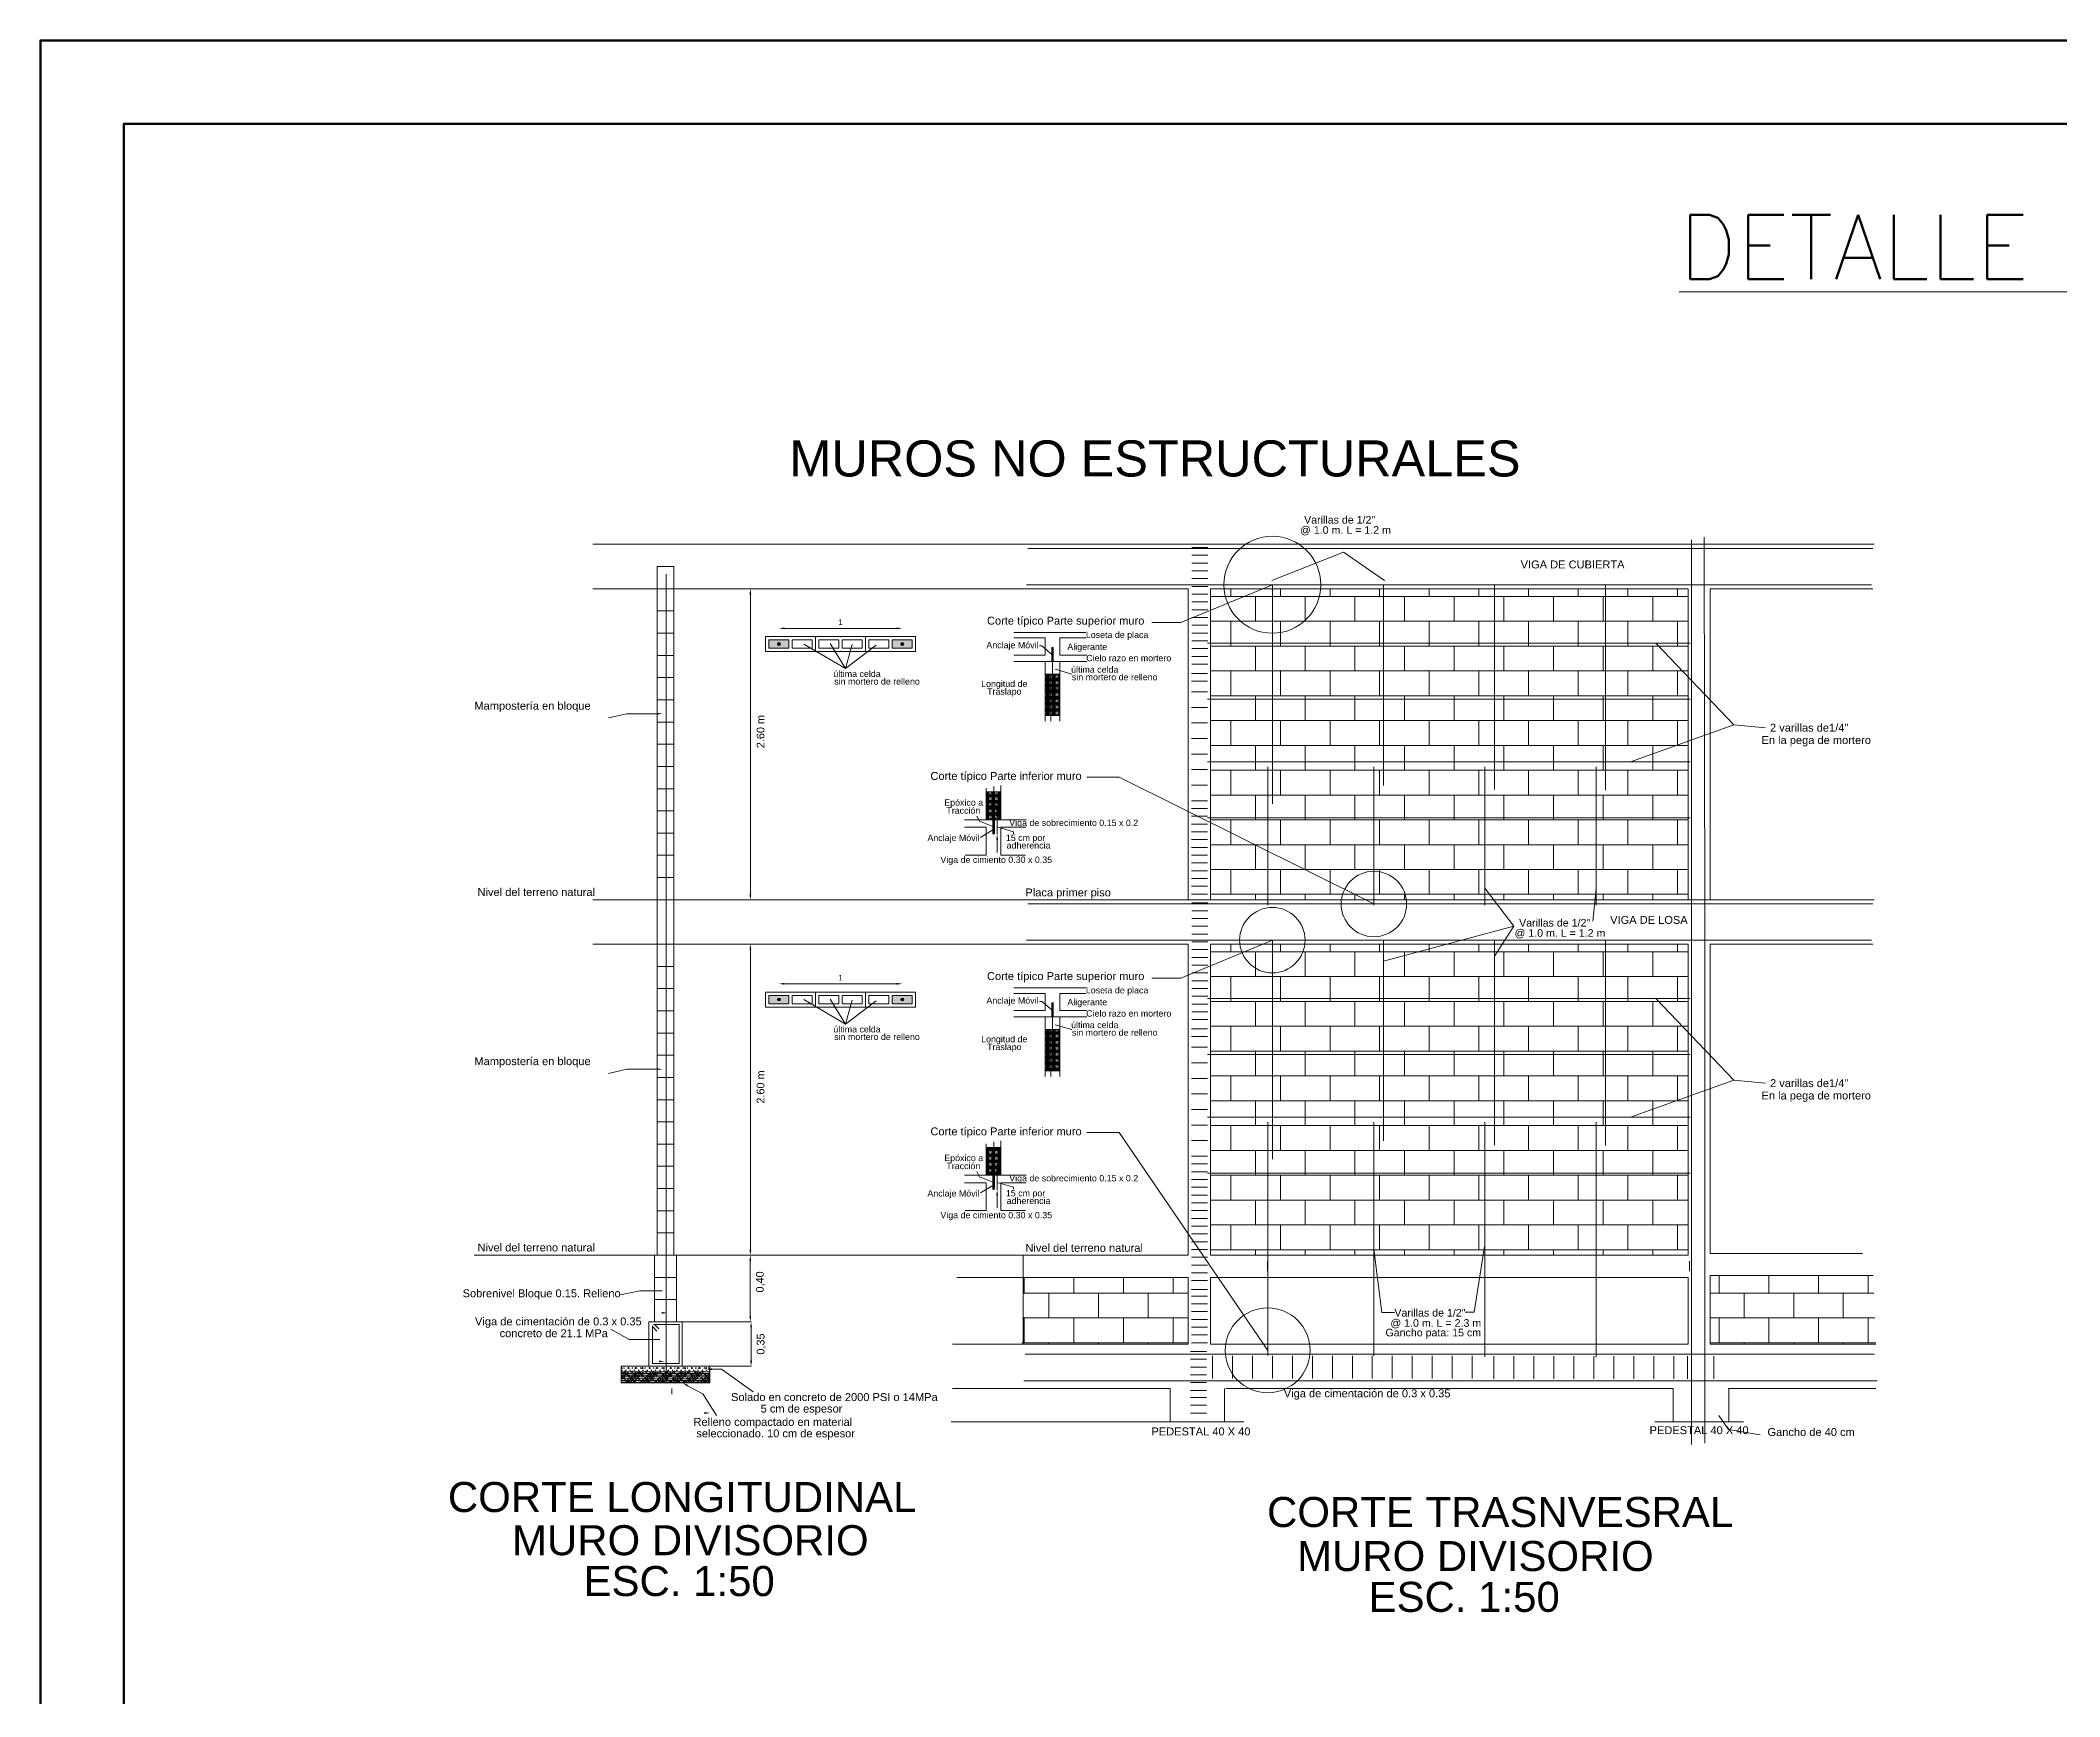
# Model space of a CAD drawing. Header units: metres. Extents: x -3 to 176, y -9 to 24.
# Drawn here: x 131.64 to 148.4, y 7.76 to 21.51 of the extents above; entities that cross this region are included whole.
import ezdxf
from ezdxf.enums import TextEntityAlignment as Align

# ---------------------------------------------------------------- set-up
doc = ezdxf.new("R2010")
doc.units = ezdxf.units.M
doc.layers.add('MARQ.CUADROS', color=7, linetype='Continuous', lineweight=80)
doc.layers.add('PLACA_DIBUJOS', color=7, linetype='Continuous', lineweight=5)
doc.styles.add('DINGRAFO', font='romans.shx')
doc.styles.add('style1', font='')
doc.styles.add('TEXTOS', font='arial.ttf', dxfattribs={"height": 0.15})
doc.styles.get('style1').set_extended_font_data('@Arial Unicode MS')
pattern_1 = [(0, (-26.669, -345.32773), (0, 0.20603391), []), (90, (-26.669, -345.32773), (-0.20603391, 0.20603391), [0.2060339, -0.2060339])]
pattern_2 = [(0, (64.082112, -386.269089), (0.002926617987, 0.002926617987), [0.001463308994, -0.00438992698]), (90, (64.0828438, -386.2698206), (-0.002926617987, 0.002926617987), [0.001463308994, -0.00438992698])]
pattern_3 = [(0, (64.726089, -386.064485), (0.002926617987, 0.002926617987), [0.001463308994, -0.00438992698]), (90, (64.7268207, -386.0652168), (-0.002926617987, 0.002926617987), [0.001463308994, -0.00438992698])]
pattern_4 = [(0, (64.082112, -383.3194268), (0.002926617987, 0.002926617987), [0.001463308994, -0.00438992698]), (90, (64.0828438, -383.3201584), (-0.002926617987, 0.002926617987), [0.001463308994, -0.00438992698])]
pattern_5 = [(0, (64.726089, -383.114823), (0.002926617987, 0.002926617987), [0.001463308994, -0.00438992698]), (90, (64.7268207, -383.1155546), (-0.002926617987, 0.002926617987), [0.001463308994, -0.00438992698])]

msp = doc.modelspace()

# ---------------------------------------------------------------- hatches: boundary and pattern name
at = {"layer": 'PLACA_DIBUJOS'}
h = msp.add_hatch(dxfattribs=at)
h.set_pattern_fill('AR-B816', color=256, scale=0.001014, style=0)
h.set_pattern_definition([(0, (-188.13294, -694.3364), (0, 0.206033906), []), (90, (-188.13294, -694.3364), (-0.206033906, 0.206033906), [0.20603391, -0.20603391])])
h.paths.add_polyline_path([(141.35366, 16.95631), (141.35366, 14.37535), (145.31727, 14.37535), (145.31727, 16.95631)])
h = msp.add_hatch(dxfattribs=at)
h.set_pattern_fill('CROSS', color=256, scale=0.000460885, style=0)
h.set_pattern_definition([(0, (116.368211, -365.783691), (0.002926617987, 0.002926617987), [0.001463308994, -0.00438992698]), (90, (116.3689428, -365.7844225), (-0.002926617987, 0.002926617987), [0.001463308994, -0.00438992698])])
h.paths.add_polyline_path([(137.68907, 16.53176), (137.68907, 16.46263), (137.85499, 16.46263), (137.85499, 16.53176)])
h.paths.add_polyline_path([(138.87815, 16.46263), (138.87815, 16.53176), (138.71223, 16.53176), (138.71223, 16.46263)])
for points in [[(137.78435, 16.4972, 1), (137.7597, 16.4972, 1)], [(138.80752, 16.4972, 1), (138.78287, 16.4972, 1)], [(137.78435, 13.54753, 1), (137.7597, 13.54753, 1)], [(138.80752, 13.54753, 1), (138.78287, 13.54753, 1)]]:
    msp.add_hatch(color=256, dxfattribs=at).paths.add_polyline_path(points)
h = msp.add_hatch(dxfattribs=at)
h.set_pattern_fill('CROSS', color=256, scale=0.000460885, style=0)
h.set_pattern_definition(pattern_5)
h.paths.add_polyline_path([(139.98186, 16.12305), (140.04281, 16.12305), (140.04255, 16.24827), (139.98186, 16.24827)])
h = msp.add_hatch(dxfattribs=at)
h.set_pattern_fill('CROSS', color=256, scale=0.000460885, style=0)
h.set_pattern_definition(pattern_5)
h.paths.add_polyline_path([(139.98186, 16.0118), (140.02759, 16.0118), (140.02759, 16.12305), (139.98186, 16.12305)])
h = msp.add_hatch(dxfattribs=at)
h.set_pattern_fill('CROSS', color=256, scale=0.000460885, style=0)
h.set_pattern_definition(pattern_5)
h.paths.add_polyline_path([(140.02759, 16.0118), (140.04304, 16.0118), (140.04281, 16.12305), (140.02759, 16.12305)])
h = msp.add_hatch(dxfattribs=at)
h.set_pattern_fill('CROSS', color=256, scale=0.000460885, style=0)
h.set_pattern_definition(pattern_5)
h.paths.add_polyline_path([(140.04281, 16.12305), (140.10379, 16.12305), (140.10379, 16.24827), (140.04255, 16.24827)])
h = msp.add_hatch(dxfattribs=at)
h.set_pattern_fill('CROSS', color=256, scale=0.000460885, style=0)
h.set_pattern_definition(pattern_5)
h.paths.add_polyline_path([(140.10379, 16.12305), (140.04281, 16.12305), (140.04304, 16.0118), (140.10379, 16.0118)])
h = msp.add_hatch(dxfattribs=at)
h.set_pattern_fill('CROSS', color=256, scale=0.000460885, style=0)
h.set_pattern_definition(pattern_5)
h.paths.add_polyline_path([(139.98186, 15.90455), (140.02759, 15.90455), (140.02759, 16.0118), (139.98186, 16.0118)])
h = msp.add_hatch(dxfattribs=at)
h.set_pattern_fill('CROSS', color=256, scale=0.000460885, style=0)
h.set_pattern_definition(pattern_5)
h.paths.add_polyline_path([(140.02759, 15.90455), (140.10379, 15.90455), (140.10379, 16.0118), (140.02759, 16.0118)])
h = msp.add_hatch(dxfattribs=at)
h.set_pattern_fill('CROSS', color=256, scale=0.000460885, style=0)
h.set_pattern_definition(pattern_4)
h.paths.add_polyline_path([(139.49239, 15.15471), (139.55541, 15.15471), (139.55541, 15.27026), (139.49239, 15.27026)])
h = msp.add_hatch(dxfattribs=at)
h.set_pattern_fill('CROSS', color=256, scale=0.000460885, style=0)
h.set_pattern_definition(pattern_4)
h.paths.add_polyline_path([(139.55541, 15.27026), (139.55541, 15.15471), (139.61433, 15.15471), (139.61433, 15.27026)])
h = msp.add_hatch(dxfattribs=at)
h.set_pattern_fill('CROSS', color=256, scale=0.000460885, style=0)
h.set_pattern_definition(pattern_4)
h.paths.add_polyline_path([(139.55541, 15.15471), (139.49239, 15.15471), (139.49239, 15.03915), (139.55541, 15.03915)])
h = msp.add_hatch(dxfattribs=at)
h.set_pattern_fill('CROSS', color=256, scale=0.000460885, style=0)
h.set_pattern_definition(pattern_4)
h.paths.add_polyline_path([(139.55541, 15.15471), (139.55541, 15.03915), (139.61433, 15.03915), (139.61433, 15.15471)])
h = msp.add_hatch(dxfattribs=at)
h.set_pattern_fill('CROSS', color=256, scale=0.000460885, style=0)
h.set_pattern_definition([(0, (64.1868632, -383.3194268), (0.002926617987, 0.002926617987), [0.001463308994, -0.00438992698]), (90, (64.1875949, -383.3201584), (-0.002926617987, 0.002926617987), [0.001463308994, -0.00438992698])])
h.paths.add_polyline_path([(139.54703, 15.03915), (139.54703, 14.92577), (139.55528, 14.91903), (139.56165, 14.92764), (139.56165, 15.03915)])
h = msp.add_hatch(dxfattribs=at)
h.set_pattern_fill('AR-B816', color=256, scale=0.001014, style=0)
h.set_pattern_definition([(0, (-188.13294, -697.28606), (0, 0.206033906), []), (90, (-188.13294, -697.28606), (-0.206033906, 0.206033906), [0.20603391, -0.20603391])])
h.paths.add_polyline_path([(141.35366, 14.00665), (141.35366, 11.42569), (145.31727, 11.42569), (145.31727, 14.00665)])
h = msp.add_hatch(dxfattribs=at)
h.set_pattern_fill('CROSS', color=256, scale=0.000460885, style=0)
h.set_pattern_definition([(0, (116.368211, -368.733353), (0.002926617987, 0.002926617987), [0.001463308994, -0.00438992698]), (90, (116.3689428, -368.7340848), (-0.002926617987, 0.002926617987), [0.001463308994, -0.00438992698])])
h.paths.add_polyline_path([(137.68907, 13.5821), (137.68907, 13.51297), (137.85499, 13.51297), (137.85499, 13.5821)])
h.paths.add_polyline_path([(138.87815, 13.51297), (138.87815, 13.5821), (138.71223, 13.5821), (138.71223, 13.51297)])
h = msp.add_hatch(dxfattribs=at)
h.set_pattern_fill('CROSS', color=256, scale=0.000460885, style=0)
h.set_pattern_definition(pattern_3)
h.paths.add_polyline_path([(139.98186, 13.17339), (140.04281, 13.17339), (140.04255, 13.29861), (139.98186, 13.29861)])
h = msp.add_hatch(dxfattribs=at)
h.set_pattern_fill('CROSS', color=256, scale=0.000460885, style=0)
h.set_pattern_definition(pattern_3)
h.paths.add_polyline_path([(140.04281, 13.17339), (140.10379, 13.17339), (140.10379, 13.29861), (140.04255, 13.29861)])
h = msp.add_hatch(dxfattribs=at)
h.set_pattern_fill('CROSS', color=256, scale=0.000460885, style=0)
h.set_pattern_definition(pattern_3)
h.paths.add_polyline_path([(139.98186, 13.06214), (140.02759, 13.06214), (140.02759, 13.17339), (139.98186, 13.17339)])
h = msp.add_hatch(dxfattribs=at)
h.set_pattern_fill('CROSS', color=256, scale=0.000460885, style=0)
h.set_pattern_definition(pattern_3)
h.paths.add_polyline_path([(140.02759, 13.06214), (140.04304, 13.06214), (140.04281, 13.17339), (140.02759, 13.17339)])
h = msp.add_hatch(dxfattribs=at)
h.set_pattern_fill('CROSS', color=256, scale=0.000460885, style=0)
h.set_pattern_definition(pattern_3)
h.paths.add_polyline_path([(140.10379, 13.17339), (140.04281, 13.17339), (140.04304, 13.06214), (140.10379, 13.06214)])
h = msp.add_hatch(dxfattribs=at)
h.set_pattern_fill('CROSS', color=256, scale=0.000460885, style=0)
h.set_pattern_definition(pattern_3)
h.paths.add_polyline_path([(139.98186, 12.95489), (140.02759, 12.95489), (140.02759, 13.06214), (139.98186, 13.06214)])
h = msp.add_hatch(dxfattribs=at)
h.set_pattern_fill('CROSS', color=256, scale=0.000460885, style=0)
h.set_pattern_definition(pattern_3)
h.paths.add_polyline_path([(140.02759, 12.95489), (140.10379, 12.95489), (140.10379, 13.06214), (140.02759, 13.06214)])
h = msp.add_hatch(dxfattribs=at)
h.set_pattern_fill('CROSS', color=256, scale=0.000460885, style=0)
h.set_pattern_definition(pattern_2)
h.paths.add_polyline_path([(139.49239, 12.20504), (139.55541, 12.20504), (139.55541, 12.3206), (139.49239, 12.3206)])
h = msp.add_hatch(dxfattribs=at)
h.set_pattern_fill('CROSS', color=256, scale=0.000460885, style=0)
h.set_pattern_definition(pattern_2)
h.paths.add_polyline_path([(139.55541, 12.3206), (139.55541, 12.20504), (139.61433, 12.20504), (139.61433, 12.3206)])
h = msp.add_hatch(dxfattribs=at)
h.set_pattern_fill('CROSS', color=256, scale=0.000460885, style=0)
h.set_pattern_definition(pattern_2)
h.paths.add_polyline_path([(139.55541, 12.20504), (139.49239, 12.20504), (139.49239, 12.08949), (139.55541, 12.08949)])
h = msp.add_hatch(dxfattribs=at)
h.set_pattern_fill('CROSS', color=256, scale=0.000460885, style=0)
h.set_pattern_definition([(0, (64.1868632, -386.269089), (0.002926617987, 0.002926617987), [0.001463308994, -0.00438992698]), (90, (64.1875949, -386.2698206), (-0.002926617987, 0.002926617987), [0.001463308994, -0.00438992698])])
h.paths.add_polyline_path([(139.54703, 12.08949), (139.54703, 11.9761), (139.55528, 11.96936), (139.56165, 11.97798), (139.56165, 12.08949)])
h = msp.add_hatch(dxfattribs=at)
h.set_pattern_fill('CROSS', color=256, scale=0.000460885, style=0)
h.set_pattern_definition(pattern_2)
h.paths.add_polyline_path([(139.55541, 12.20504), (139.55541, 12.08949), (139.61433, 12.08949), (139.61433, 12.20504)])
h = msp.add_hatch(dxfattribs=at)
h.set_pattern_fill('AR-B816', color=256, scale=0.001014, style=0)
h.set_pattern_definition(pattern_1)
h.paths.add_polyline_path([(139.79827, 11.24134), (139.78884, 10.68828), (141.16931, 10.68828), (141.16931, 11.24134)])
h = msp.add_hatch(dxfattribs=at)
h.set_pattern_fill('AR-B816', color=256, scale=0.001014, style=0)
h.set_pattern_definition(pattern_1)
h.paths.add_polyline_path([(145.50163, 11.25661), (145.50163, 10.68828), (146.87496, 10.68828), (146.85234, 11.25661)])
h = msp.add_hatch(dxfattribs=at)
h.set_pattern_fill('CROSS', color=256, scale=0.004609, style=0)
h.set_pattern_definition([(0, (-187.46014, -696.64082), (0.0292661799, 0.0292661799), [0.01463309, -0.0438992698]), (90, (-187.452824, -696.648136), (-0.0292661799, 0.0292661799), [0.01463309, -0.0438992698])])
h.paths.add_polyline_path([(136.46242, 10.50392), (136.46242, 10.45783), (137.19984, 10.45783), (137.19984, 10.50392)])
h = msp.add_hatch(dxfattribs=at)
h.set_pattern_fill('CROSS', color=256, scale=0.002765, style=0)
h.set_pattern_definition([(0, (-187.46014, -696.640819), (0.01755970792, 0.01755970792), [0.008779854, -0.0263395619]), (90, (-187.45575, -696.645209), (-0.01755970792, 0.01755970792), [0.008779854, -0.0263395619])])
h.paths.add_polyline_path([(136.46242, 10.50392), (136.46242, 10.45783), (137.19984, 10.45783), (137.19984, 10.50392)])
h = msp.add_hatch(dxfattribs=at)
h.set_pattern_fill('CORK', color=256, scale=0.004609, style=0)
h.set_pattern_definition([(0, (-187.46014, -696.640819), (0, 0.01463308994), []), (135, (-187.452824, -696.648136), (-0.0292661925, -0.0292661925), [0.0206943232, -0.0206943232]), (135, (-187.449166, -696.648136), (-0.0292661925, -0.0292661925), [0.0206943232, -0.0206943232]), (135, (-187.445507, -696.648136), (-0.0292661925, -0.0292661925), [0.0206943232, -0.0206943232])])
h.paths.add_polyline_path([(136.46242, 10.45783), (136.46242, 10.36566), (137.19984, 10.36566), (137.19984, 10.45783)])
h = msp.add_hatch(dxfattribs=at)
h.set_pattern_fill('ANSI34', color=256, scale=0.046088, style=0)
h.set_pattern_definition([(45, (-187.4601, -696.6408), (-0.6208294, 0.6208294), []), (45, (-187.2532, -696.6408), (-0.6208294, 0.6208294), []), (45, (-187.04625, -696.6408), (-0.6208294, 0.6208294), []), (45, (-186.8393, -696.6408), (-0.6208294, 0.6208294), [])])
h.paths.add_polyline_path([(136.46242, 10.45783), (136.46242, 10.36566), (137.19984, 10.36566), (137.19984, 10.45783)])
h = msp.add_hatch(dxfattribs=at)
h.set_pattern_fill('ANSI34', color=256, scale=0.004609, style=0)
h.set_pattern_definition([(45, (-187.46014, -696.64082), (-0.062082943, 0.062082943), []), (45, (-187.43945, -696.64082), (-0.062082943, 0.062082943), []), (45, (-187.41875, -696.64082), (-0.062082943, 0.062082943), []), (45, (-187.39806, -696.64082), (-0.062082943, 0.062082943), [])])
h.paths.add_polyline_path([(136.46242, 10.45783), (136.46242, 10.36566), (137.19984, 10.36566), (137.19984, 10.45783)])
h = msp.add_hatch(dxfattribs=at)
h.set_pattern_fill('CROSS', color=256, scale=0.046088, style=0)
h.set_pattern_definition([(0, (-187.46014, -696.82517), (0.2926618, 0.2926618), [0.1463309, -0.4389927]), (90, (-187.38698, -696.89834), (-0.2926618, 0.2926618), [0.1463309, -0.4389927])])
h.paths.add_polyline_path([(136.46242, 10.31957), (136.46242, 10.27348), (137.19984, 10.27348), (137.19984, 10.31957)])

# ---------------------------------------------------------------- linework, layer by layer
at = {"layer": 'MARQ.CUADROS'}
for points in [[(131.64286, -8.91147), (131.64286, 21.50692), (175.88779, 21.50692), (175.88779, -8.91147), (131.64286, -8.91147)], [(132.33419, -8.22014), (132.33419, 20.81559), (175.19647, 20.81559), (175.19647, -8.22014)]]:
    msp.add_lwpolyline(points, close=True, dxfattribs=at)
at = {"layer": 'PLACA_DIBUJOS'}
for p, q in [((136.22747, 17.32502), (140.89278, 17.32502)), ((146.86069, 17.32502), (139.80219, 17.32502)), ((139.83832, 17.28995), (146.85065, 17.28995)), ((141.19768, 17.29814), (141.33096, 17.29814)), ((141.86144, 17.02453), (142.45629, 17.26106)), ((142.45629, 17.26106), (142.79703, 17.02453)), ((145.34601, 14.16666), (145.3461, 17.36086)), ((145.45754, 14.16646), (145.45096, 17.38497)), ((136.762, 16.95631), (136.762, 17.14066)), ((136.762, 17.14066), (136.90026, 17.14066)), ((136.90026, 17.14066), (136.90026, 16.95631)), ((141.19768, 17.23362), (141.33096, 17.23362)), ((141.19768, 17.1691), (141.33096, 17.1691)), ((141.19768, 17.10457), (141.33096, 17.10457)), ((136.22747, 16.95631), (140.89278, 16.95631)), ((136.762, 14.37535), (136.762, 16.95631)), ((136.90026, 16.95631), (136.762, 16.95631)), ((136.83768, 17.07607), (136.83768, 15.72701)), ((136.90026, 16.95631), (136.90026, 14.37535)), ((136.92331, 16.95631), (137.53498, 16.95631)), ((141.16931, 16.95631), (139.7908, 16.95631)), ((139.82671, 16.9896), (146.83848, 16.9896)), ((141.86727, 16.9896), (141.10712, 16.67562)), ((141.16931, 14.37535), (141.16931, 16.95631)), ((141.19768, 17.04005), (141.33096, 17.04005)), ((141.19768, 16.97552), (141.33096, 16.97552)), ((141.35366, 14.37535), (141.35366, 16.95631)), ((141.35366, 16.95631), (145.31727, 16.95631)), ((141.86727, 16.9896), (141.86727, 15.17116)), ((142.78904, 16.9896), (142.78904, 15.32397)), ((143.71081, 16.9896), (143.71081, 15.28904)), ((144.63258, 16.9896), (144.63258, 15.28467)), ((145.31727, 16.95631), (145.31727, 14.37535)), ((145.50163, 14.37535), (145.50163, 16.95631)), ((145.50163, 16.95631), (146.84931, 16.95631)), ((136.762, 16.77196), (136.90026, 16.77196)), ((137.53498, 16.91022), (137.53498, 14.42144)), ((137.53555, 16.91022), (137.53555, 16.60457)), ((141.19768, 16.911), (141.33096, 16.911)), ((141.19768, 16.84648), (141.33096, 16.84648)), ((141.19768, 16.78195), (141.33096, 16.78195)), ((137.81812, 16.62759), (138.7491, 16.62759)), ((139.72167, 16.59443), (140.31932, 16.59443)), ((141.10712, 16.67562), (140.86628, 16.67562)), ((141.19768, 16.71743), (141.33096, 16.71743)), ((141.19768, 16.6529), (141.33096, 16.6529)), ((136.762, 16.5876), (136.90026, 16.5876)), ((137.97932, 16.49708), (138.3253, 16.29328)), ((139.98186, 16.54784), (139.72167, 16.54784)), ((139.95481, 16.48146), (139.93432, 16.48146)), ((140.03608, 16.4111), (139.95481, 16.48146)), ((139.98186, 16.40514), (139.98186, 16.54784)), ((140.0421, 16.46377), (140.04304, 16.0118)), ((140.31932, 16.54784), (140.10379, 16.54784)), ((140.10379, 16.40514), (140.10379, 16.54784)), ((141.19768, 16.58838), (141.33096, 16.58838)), ((141.19768, 16.52386), (141.33096, 16.52386)), ((141.19768, 16.45933), (141.33096, 16.45933)), ((141.32958, 16.50419), (145.3346, 16.50419)), ((145.04983, 16.50596), (145.69809, 15.82644)), ((136.762, 16.40325), (136.90026, 16.40325)), ((139.72167, 16.40514), (139.98186, 16.40514)), ((139.72167, 16.35272), (140.32806, 16.35272)), ((139.98186, 16.35272), (139.98186, 15.85847)), ((139.98186, 16.35272), (140.10379, 16.35272)), ((140.06549, 16.28773), (140.20227, 16.24792)), ((140.10379, 16.40514), (140.32806, 16.40514)), ((140.10379, 16.35272), (140.10379, 15.8569)), ((141.19768, 16.39481), (141.33096, 16.39481)), ((141.19768, 16.33028), (141.33096, 16.33028)), ((136.762, 16.21889), (136.90026, 16.21889)), ((139.98186, 16.24827), (140.10379, 16.24827)), ((139.98186, 16.12305), (140.10379, 16.12305)), ((140.02759, 16.2421), (140.02759, 15.85847)), ((141.19608, 16.10059), (141.32936, 16.10059)), ((141.1964, 16.25386), (141.32968, 16.25386)), ((141.1964, 16.18934), (141.32968, 16.18934)), ((136.762, 16.03454), (136.90026, 16.03454)), ((139.98186, 16.0118), (140.10379, 16.0118)), ((141.19608, 15.97154), (141.32936, 15.97154)), ((141.32958, 16.03994), (145.3346, 16.03994)), ((136.51036, 15.918), (136.35873, 15.88395)), ((136.76456, 15.918), (136.51036, 15.918)), ((136.762, 15.85019), (136.90026, 15.85019)), ((136.83768, 13.31658), (136.83768, 15.85019)), ((139.98186, 15.90455), (140.10379, 15.90455)), ((141.19608, 15.84249), (141.32936, 15.84249)), ((145.69809, 15.82644), (144.83829, 15.51986)), ((145.69809, 15.82644), (145.96091, 15.8016)), ((136.762, 15.66583), (136.90026, 15.66583)), ((141.19608, 15.71345), (141.32936, 15.71345)), ((136.762, 15.48148), (136.90026, 15.48148)), ((141.19608, 15.5844), (141.32936, 15.5844)), ((141.19608, 15.45535), (141.32936, 15.45535)), ((141.32958, 15.51986), (145.3346, 15.51986)), ((141.82848, 14.3299), (141.82848, 15.47863)), ((142.70974, 14.3299), (142.70974, 15.47863)), ((143.63151, 14.3299), (143.63151, 15.47863)), ((144.55328, 14.3299), (144.55328, 15.47863)), ((136.762, 15.29712), (136.90026, 15.29712)), ((139.49239, 15.30008), (139.49239, 15.03915)), ((139.49239, 15.27026), (139.61433, 15.27026)), ((139.55541, 14.92839), (139.55541, 15.315)), ((139.61433, 15.3245), (139.61433, 15.03915)), ((140.59498, 15.39295), (140.32853, 15.39295)), ((142.70974, 14.34028), (140.59498, 15.39295)), ((141.19608, 15.3263), (141.32936, 15.3263)), ((136.762, 15.11277), (136.90026, 15.11277)), ((139.49239, 15.15471), (139.61433, 15.15471)), ((139.58319, 15.08524), (139.58319, 15.13133)), ((141.19608, 15.19725), (141.32936, 15.19725)), ((141.19608, 15.13273), (141.32936, 15.13273)), ((136.762, 14.92842), (136.90026, 14.92842)), ((139.31106, 15.03915), (139.49239, 15.03915)), ((139.31106, 14.97669), (139.49239, 14.97669)), ((139.43551, 15.02637), (139.41519, 15.06853)), ((139.54703, 14.98246), (139.43551, 15.02637)), ((139.44483, 14.89217), (139.54703, 14.95499)), ((139.49239, 15.03915), (139.61433, 15.03915)), ((139.49239, 14.97669), (139.49239, 14.74559)), ((139.54703, 15.03915), (139.54703, 14.92577)), ((139.54703, 14.92577), (139.55528, 14.91903)), ((139.55528, 14.91903), (139.56165, 14.92764)), ((139.56165, 14.92764), (139.56165, 15.03915)), ((139.58319, 15.03915), (139.58319, 14.91903)), ((139.58319, 14.97909), (139.71998, 14.93928)), ((139.61433, 15.03915), (139.8238, 15.03915)), ((139.82067, 14.97669), (139.61433, 14.97669)), ((139.61433, 14.97669), (139.61433, 14.74559)), ((139.71998, 14.93928), (139.71998, 14.92201)), ((141.19608, 15.06821), (141.32936, 15.06821)), ((141.19608, 15.00368), (141.32936, 15.00368)), ((141.19608, 14.93916), (141.32936, 14.93916)), ((141.32958, 15.0556), (145.3346, 15.0556)), ((139.58319, 14.87294), (139.58319, 14.76701)), ((141.19608, 14.87463), (141.32936, 14.87463)), ((141.19608, 14.81011), (141.32936, 14.81011)), ((136.762, 14.74406), (136.90026, 14.74406)), ((139.49239, 14.74559), (139.31731, 14.74559)), ((139.61433, 14.74559), (139.81755, 14.74559)), ((141.19608, 14.74559), (141.32936, 14.74559)), ((141.19608, 14.68106), (141.32936, 14.68106)), ((141.19608, 14.61654), (141.32936, 14.61654)), ((136.762, 14.55971), (136.90026, 14.55971)), ((141.19608, 14.55202), (141.32936, 14.55202)), ((141.19608, 14.48749), (141.32936, 14.48749)), ((141.19608, 14.42297), (141.32936, 14.42297)), ((136.22747, 14.37535), (140.89278, 14.37535)), ((136.762, 14.00665), (136.762, 14.37535)), ((136.762, 14.37535), (136.90026, 14.37535)), ((136.90026, 14.37535), (136.90026, 14.00665)), ((146.86069, 14.37535), (139.80219, 14.37535)), ((139.83832, 14.34028), (146.85065, 14.34028)), ((141.19768, 14.34848), (141.33096, 14.34848)), ((141.19768, 14.28396), (141.33096, 14.28396)), ((136.83768, 14.12641), (136.83768, 12.77735)), ((141.19768, 14.21943), (141.33096, 14.21943)), ((141.19768, 14.15491), (141.33096, 14.15491)), ((141.19768, 14.09039), (141.33096, 14.09039)), ((142.78904, 13.86547), (143.87131, 14.15477)), ((143.87131, 14.15477), (143.71081, 13.90718)), ((145.34601, 9.85351), (145.34601, 14.16666)), ((145.45754, 9.8652), (145.45754, 14.16646)), ((136.22747, 14.00665), (140.89278, 14.00665)), ((136.762, 11.42569), (136.762, 14.00665)), ((136.90026, 14.00665), (136.762, 14.00665)), ((136.90026, 14.00665), (136.90026, 11.42569)), ((136.92331, 14.00665), (137.53498, 14.00665)), ((137.53498, 13.96056), (137.53498, 11.47178)), ((137.53555, 13.96056), (137.53555, 13.65491)), ((141.16931, 14.00665), (139.7908, 14.00665)), ((139.82671, 14.03993), (146.83848, 14.03993)), ((141.86727, 14.03993), (141.10712, 13.72596)), ((141.16931, 11.42569), (141.16931, 14.00665)), ((141.19768, 14.02586), (141.33096, 14.02586)), ((141.19768, 13.96134), (141.33096, 13.96134)), ((141.35366, 11.42569), (141.35366, 14.00665)), ((141.35366, 14.00665), (145.31727, 14.00665)), ((141.86727, 14.03993), (141.86727, 12.2215)), ((142.78904, 14.03993), (142.78904, 12.3743)), ((143.71081, 14.03993), (143.71081, 12.33938)), ((144.63258, 14.03993), (144.63258, 12.33501)), ((145.31727, 14.00665), (145.31727, 11.42569)), ((145.50163, 11.43941), (145.50163, 14.00665)), ((145.50163, 14.00665), (146.84931, 14.00665)), ((136.762, 13.82229), (136.90026, 13.82229)), ((141.19768, 13.89681), (141.33096, 13.89681)), ((141.19768, 13.83229), (141.33096, 13.83229)), ((141.19768, 13.76777), (141.33096, 13.76777)), ((136.762, 13.63794), (136.90026, 13.63794)), ((137.81812, 13.67793), (138.7491, 13.67793)), ((139.72167, 13.64477), (140.31932, 13.64477)), ((139.98186, 13.59818), (139.72167, 13.59818)), ((139.98186, 13.45548), (139.98186, 13.59818)), ((140.31932, 13.59818), (140.10379, 13.59818)), ((140.10379, 13.45548), (140.10379, 13.59818)), ((141.10712, 13.72596), (140.86628, 13.72596)), ((141.19768, 13.70324), (141.33096, 13.70324)), ((141.19768, 13.63872), (141.33096, 13.63872)), ((141.19768, 13.57419), (141.33096, 13.57419)), ((136.762, 13.45359), (136.90026, 13.45359)), ((137.97932, 13.54742), (138.3253, 13.34361)), ((139.72167, 13.45548), (139.98186, 13.45548)), ((139.95481, 13.5318), (139.93432, 13.5318)), ((140.03608, 13.46144), (139.95481, 13.5318)), ((140.0421, 13.51411), (140.04304, 13.06214)), ((140.10379, 13.45548), (140.32806, 13.45548)), ((141.19768, 13.50967), (141.33096, 13.50967)), ((141.19768, 13.44515), (141.33096, 13.44515)), ((141.32958, 13.55453), (145.3346, 13.55453)), ((145.04983, 13.55629), (145.69809, 12.87678)), ((136.762, 13.26923), (136.90026, 13.26923)), ((139.72167, 13.40306), (140.32806, 13.40306)), ((139.98186, 13.40306), (139.98186, 12.90881)), ((139.98186, 13.40306), (140.10379, 13.40306)), ((139.98186, 13.29861), (140.10379, 13.29861)), ((140.02759, 13.29243), (140.02759, 12.90881)), ((140.06549, 13.33806), (140.20227, 13.29826)), ((140.10379, 13.40306), (140.10379, 12.90724)), ((141.1964, 13.3042), (141.32968, 13.3042)), ((141.1964, 13.23968), (141.32968, 13.23968)), ((141.19768, 13.38062), (141.33096, 13.38062)), ((136.762, 13.08488), (136.90026, 13.08488)), ((139.98186, 13.17339), (140.10379, 13.17339)), ((141.19608, 13.15093), (141.32936, 13.15093)), ((141.32958, 13.09027), (145.3346, 13.09027)), ((136.51036, 12.96834), (136.35873, 12.93428)), ((136.76456, 12.96834), (136.51036, 12.96834)), ((139.98186, 13.06214), (140.10379, 13.06214)), ((139.98186, 12.95489), (140.10379, 12.95489)), ((141.19608, 13.02188), (141.32936, 13.02188)), ((136.762, 12.90052), (136.90026, 12.90052)), ((136.83768, 10.36692), (136.83768, 12.90052)), ((141.19608, 12.89283), (141.32936, 12.89283)), ((141.19608, 12.76378), (141.32936, 12.76378)), ((145.69809, 12.87678), (144.83829, 12.57019)), ((145.69809, 12.87678), (145.96091, 12.85194)), ((136.762, 12.71617), (136.90026, 12.71617)), ((141.19608, 12.63474), (141.32936, 12.63474)), ((141.32958, 12.57019), (145.3346, 12.57019)), ((136.762, 12.53182), (136.90026, 12.53182)), ((140.59498, 12.44328), (140.32853, 12.44328)), ((141.82848, 10.63588), (140.59498, 12.44328)), ((141.19608, 12.50569), (141.32936, 12.50569)), ((141.82848, 10.59345), (141.82848, 12.52897)), ((142.70974, 10.58911), (142.70974, 12.52897)), ((143.63151, 10.58236), (143.63151, 12.52897)), ((144.55328, 10.58044), (144.55328, 12.52897)), ((136.762, 12.34746), (136.90026, 12.34746)), ((139.49239, 12.35042), (139.49239, 12.08949)), ((139.49239, 12.3206), (139.61433, 12.3206)), ((139.55541, 11.97873), (139.55541, 12.36534)), ((139.61433, 12.37484), (139.61433, 12.08949)), ((141.19608, 12.37664), (141.32936, 12.37664)), ((141.19608, 12.24759), (141.32936, 12.24759)), ((136.762, 12.16311), (136.90026, 12.16311)), ((139.31106, 12.08949), (139.49239, 12.08949)), ((139.43551, 12.07671), (139.41519, 12.11887)), ((139.54703, 12.0328), (139.43551, 12.07671)), ((139.49239, 12.20504), (139.61433, 12.20504)), ((139.49239, 12.08949), (139.61433, 12.08949)), ((139.54703, 12.08949), (139.54703, 11.9761)), ((139.56165, 11.97798), (139.56165, 12.08949)), ((139.58319, 12.13558), (139.58319, 12.18167)), ((139.58319, 12.08949), (139.58319, 11.96936)), ((139.61433, 12.08949), (139.8238, 12.08949)), ((141.19608, 12.18307), (141.32936, 12.18307)), ((141.19608, 12.11854), (141.32936, 12.11854)), ((141.32958, 12.10594), (145.3346, 12.10594)), ((136.762, 11.97875), (136.90026, 11.97875)), ((139.31106, 12.02703), (139.49239, 12.02703)), ((139.44483, 11.94251), (139.54703, 12.00533)), ((139.49239, 12.02703), (139.49239, 11.79593)), ((139.54703, 11.9761), (139.55528, 11.96936)), ((139.55528, 11.96936), (139.56165, 11.97798)), ((139.58319, 12.02943), (139.71998, 11.98962)), ((139.58319, 11.92327), (139.58319, 11.81734)), ((139.82067, 12.02703), (139.61433, 12.02703)), ((139.61433, 12.02703), (139.61433, 11.79593)), ((139.71998, 11.98962), (139.71998, 11.97235)), ((141.19608, 12.05402), (141.32936, 12.05402)), ((141.19608, 11.9895), (141.32936, 11.9895)), ((141.19608, 11.92497), (141.32936, 11.92497)), ((136.762, 11.7944), (136.90026, 11.7944)), ((139.49239, 11.79593), (139.31731, 11.79593)), ((139.61433, 11.79593), (139.81755, 11.79593)), ((141.19608, 11.86045), (141.32936, 11.86045)), ((141.19608, 11.79593), (141.32936, 11.79593)), ((141.19608, 11.7314), (141.32936, 11.7314)), ((136.762, 11.61005), (136.90026, 11.61005)), ((141.19608, 11.66688), (141.32936, 11.66688)), ((141.19608, 11.60235), (141.32936, 11.60235)), ((136.73895, 11.42569), (135.24415, 11.42569)), ((136.73895, 10.87263), (136.73895, 11.42569)), ((136.73895, 11.42569), (136.92331, 11.42569)), ((136.92331, 11.42569), (136.92331, 10.87263)), ((136.92331, 11.42569), (137.53452, 11.42569)), ((136.92331, 11.42569), (137.53452, 11.42569)), ((136.92331, 11.42569), (137.53498, 11.42569)), ((136.92331, 11.42569), (138.64043, 11.42569)), ((137.96763, 11.42569), (140.89278, 11.42569)), ((141.16931, 11.42569), (139.79827, 11.42569)), ((139.79827, 11.42569), (139.79827, 10.68828)), ((141.19608, 11.53783), (141.32936, 11.53783)), ((141.19608, 11.47331), (141.32936, 11.47331)), ((141.19608, 11.40878), (141.32936, 11.40878)), ((141.35366, 11.42569), (145.31727, 11.42569)), ((142.7752, 10.94913), (142.70853, 11.47562)), ((143.54152, 10.95405), (143.6291, 11.49774)), ((145.50163, 11.43941), (146.76529, 11.43941)), ((136.73895, 11.24134), (136.92331, 11.24134)), ((137.53452, 10.91872), (137.53452, 11.3796)), ((139.2485, 11.24134), (140.89278, 11.24134)), ((141.16931, 11.24134), (139.78114, 11.24134)), ((141.16931, 10.68828), (141.16931, 11.24134)), ((141.19608, 11.34426), (141.32936, 11.34426)), ((141.19608, 11.27973), (141.32936, 11.27973)), ((141.35366, 10.68828), (141.35366, 11.24134)), ((145.31727, 11.24134), (141.35366, 11.24134)), ((141.82698, 11.37676), (141.82698, 11.29273)), ((145.31727, 10.68828), (145.31727, 11.24134)), ((145.32971, 11.37676), (145.32971, 11.29273)), ((145.50163, 10.68828), (145.50163, 11.25661)), ((145.50163, 11.25661), (146.85234, 11.25661)), ((136.61666, 11.1298), (136.45611, 11.09574)), ((136.80413, 11.1298), (136.61666, 11.1298)), ((141.19608, 11.21521), (141.32936, 11.21521)), ((141.19608, 11.14147), (141.32936, 11.14147)), ((141.19608, 11.08616), (141.32936, 11.08616)), ((136.73895, 11.05698), (136.92331, 11.05698)), ((141.19608, 11.02164), (141.32936, 11.02164)), ((141.19608, 10.95711), (141.32936, 10.95711)), ((142.88187, 10.94913), (142.7752, 10.94913)), ((143.46602, 10.95405), (143.54152, 10.95405)), ((136.52905, 10.72724), (136.37743, 10.81188)), ((136.78325, 10.72724), (136.52905, 10.72724)), ((136.69286, 10.50392), (136.69286, 10.87263)), ((136.69286, 10.87263), (136.9694, 10.87263)), ((136.69286, 10.87263), (136.762, 10.87263)), ((136.9694, 10.87263), (136.69286, 10.87263)), ((136.69286, 10.87263), (136.69286, 10.50392)), ((136.72359, 10.83947), (136.72359, 10.52745)), ((136.72679, 10.83163), (136.75875, 10.79592)), ((136.94463, 10.84986), (136.73226, 10.84986)), ((136.73895, 10.87263), (136.92331, 10.87263)), ((136.74304, 10.8484), (136.77554, 10.81377)), ((136.92331, 10.87263), (137.53452, 10.87263)), ((136.94463, 10.52745), (136.94463, 10.84986)), ((136.9694, 10.87263), (136.9694, 10.50392)), ((136.9694, 10.87263), (137.54117, 10.87263)), ((136.9694, 10.50392), (136.9694, 10.87263)), ((137.54117, 10.82654), (137.54117, 10.55001)), ((141.19608, 10.89259), (141.32936, 10.89259)), ((141.19608, 10.82807), (141.32936, 10.82807)), ((141.19608, 10.76354), (141.32936, 10.76354)), ((139.21324, 10.68828), (140.89278, 10.68828)), ((140.89278, 10.68828), (139.78884, 10.68828)), ((139.8152, 10.60306), (146.86391, 10.60306)), ((140.86973, 10.68828), (141.16931, 10.68828)), ((141.18692, 10.62625), (141.3202, 10.62625)), ((141.18692, 10.56172), (141.3202, 10.56172)), ((141.19608, 10.69902), (141.32936, 10.69902)), ((145.04074, 10.68828), (141.35366, 10.68828)), ((141.36951, 10.59026), (141.36951, 10.40201)), ((141.53542, 10.59026), (141.53542, 10.40201)), ((141.70134, 10.59026), (141.70134, 10.40201)), ((141.86726, 10.59026), (141.86726, 10.40201)), ((142.03318, 10.59026), (142.03318, 10.40201)), ((142.1991, 10.59026), (142.1991, 10.40201)), ((142.36502, 10.59026), (142.36502, 10.40201)), ((142.53093, 10.59026), (142.53093, 10.40201)), ((142.69685, 10.59026), (142.69685, 10.40201)), ((142.86277, 10.59026), (142.86277, 10.40201)), ((143.02869, 10.59026), (143.02869, 10.40201)), ((143.19461, 10.59026), (143.19461, 10.40201)), ((143.36053, 10.59026), (143.36053, 10.40201)), ((143.52645, 10.59026), (143.52645, 10.40201)), ((143.70634, 10.58683), (143.70634, 10.39858)), ((143.87226, 10.58683), (143.87226, 10.39858)), ((144.03818, 10.58683), (144.03818, 10.39858)), ((144.2041, 10.58683), (144.2041, 10.39858)), ((144.37002, 10.58683), (144.37002, 10.39858)), ((144.53594, 10.58683), (144.53594, 10.39858)), ((144.70186, 10.58683), (144.70186, 10.39858)), ((144.86777, 10.58683), (144.86777, 10.39858)), ((145.03369, 10.58683), (145.03369, 10.39858)), ((145.04074, 10.68828), (145.31727, 10.68828)), ((145.19961, 10.58683), (145.19961, 10.39858)), ((145.31335, 10.58683), (145.31335, 10.39858)), ((146.87496, 10.68828), (145.50163, 10.68828)), ((145.53145, 10.58683), (145.53145, 10.39858)), ((136.46242, 10.50392), (137.19984, 10.50392)), ((136.46242, 10.50392), (136.46242, 10.36566)), ((136.46242, 10.45783), (137.19984, 10.45783)), ((136.69286, 10.50392), (136.9694, 10.50392)), ((136.69286, 10.50392), (136.9694, 10.50392)), ((136.72359, 10.52745), (136.94463, 10.52745)), ((137.19984, 10.50392), (137.19984, 10.36566)), ((137.19984, 10.50392), (137.54155, 10.50392)), ((137.20101, 10.50392), (137.54117, 10.50392)), ((137.2149, 10.48029), (137.29473, 10.48029)), ((137.29473, 10.48029), (137.55754, 10.29105)), ((141.18692, 10.4972), (141.3202, 10.4972)), ((141.18692, 10.43267), (141.3202, 10.43267)), ((136.46242, 10.36566), (137.19984, 10.36566)), ((137.01278, 10.34247), (137.14146, 10.27391)), ((137.14146, 10.27391), (137.25387, 10.09498)), ((139.21324, 10.31957), (140.89278, 10.31957)), ((141.02002, 10.31957), (139.77284, 10.31957)), ((139.80359, 10.38266), (146.88714, 10.38266)), ((141.02002, 10.04304), (141.02002, 10.31957)), ((141.18692, 10.36815), (141.3202, 10.36815)), ((141.18692, 10.30363), (141.3202, 10.30363)), ((141.18692, 10.24493), (141.3202, 10.24493)), ((141.47059, 10.04304), (141.47059, 10.31957)), ((141.4823, 10.31957), (145.19373, 10.31957)), ((145.19373, 10.31957), (145.19373, 10.04304)), ((145.65016, 10.31957), (146.87496, 10.31957)), ((145.65601, 10.04304), (145.65601, 10.31957)), ((141.18692, 10.18041), (141.3202, 10.18041)), ((141.18692, 10.11588), (141.3202, 10.11588)), ((145.57168, 10.09531), (145.65151, 9.97828)), ((139.20149, 10.04304), (140.89278, 10.04304)), ((140.89278, 10.04304), (141.63019, 10.04304)), ((145.04074, 10.04304), (145.77816, 10.04304)), ((145.65151, 9.97828), (145.91433, 9.93528))]:
    msp.add_line(p, q, dxfattribs=at)
for points in [[(137.66141, 16.43498), (138.07621, 16.43498), (138.07621, 16.55941), (137.66141, 16.55941)], [(137.68907, 16.46263), (137.85499, 16.46263), (137.85499, 16.53176), (137.68907, 16.53176)], [(138.04856, 16.46263), (137.88264, 16.46263), (137.88264, 16.53176), (138.04856, 16.53176)], [(138.07621, 16.43498), (138.49101, 16.43498), (138.49101, 16.55941), (138.07621, 16.55941)], [(138.10386, 16.46263), (138.26978, 16.46263), (138.26978, 16.53176), (138.10386, 16.53176)], [(138.46335, 16.46263), (138.29744, 16.46263), (138.29744, 16.53176), (138.46335, 16.53176)], [(138.49101, 16.43498), (138.9058, 16.43498), (138.9058, 16.55941), (138.49101, 16.55941)], [(138.51866, 16.46263), (138.68458, 16.46263), (138.68458, 16.53176), (138.51866, 16.53176)], [(138.87815, 16.46263), (138.71223, 16.46263), (138.71223, 16.53176), (138.87815, 16.53176)], [(137.66141, 13.48531), (138.07621, 13.48531), (138.07621, 13.60975), (137.66141, 13.60975)], [(137.68907, 13.51297), (137.85499, 13.51297), (137.85499, 13.5821), (137.68907, 13.5821)], [(138.04856, 13.51297), (137.88264, 13.51297), (137.88264, 13.5821), (138.04856, 13.5821)], [(138.07621, 13.48531), (138.49101, 13.48531), (138.49101, 13.60975), (138.07621, 13.60975)], [(138.10386, 13.51297), (138.26978, 13.51297), (138.26978, 13.5821), (138.10386, 13.5821)], [(138.46335, 13.51297), (138.29744, 13.51297), (138.29744, 13.5821), (138.46335, 13.5821)], [(138.49101, 13.48531), (138.9058, 13.48531), (138.9058, 13.60975), (138.49101, 13.60975)], [(138.51866, 13.51297), (138.68458, 13.51297), (138.68458, 13.5821), (138.51866, 13.5821)], [(138.87815, 13.51297), (138.71223, 13.51297), (138.71223, 13.5821), (138.87815, 13.5821)]]:
    msp.add_lwpolyline(points, close=True, dxfattribs=at)
for points in [[(138.19761, 16.5012), (138.3253, 16.29328), (138.3809, 16.49297)], [(138.3253, 16.29328), (138.5786, 16.48679)], [(140.03608, 16.35353), (140.03608, 16.46867), (140.04778, 16.46867), (140.04778, 16.35263)], [(143.87131, 14.15477), (143.63151, 14.47204)], [(144.52738, 14.19654), (144.55328, 14.46698)], [(138.19761, 13.55154), (138.3253, 13.34361), (138.3809, 13.5433)], [(138.3253, 13.34361), (138.5786, 13.53713)], [(140.03608, 13.40387), (140.03608, 13.51901), (140.04778, 13.51901), (140.04778, 13.40297)]]:
    msp.add_lwpolyline(points, dxfattribs=at)
for centre, radius in [((141.86727, 16.9896), 0.40207), ((137.77203, 16.4972), 0.01232), ((138.79519, 16.4972), 0.01232), ((142.70974, 14.34028), 0.27172), ((141.86727, 14.03993), 0.27172), ((137.77203, 13.54753), 0.01232), ((138.79519, 13.54753), 0.01232), ((141.82848, 10.63588), 0.35196)]:
    msp.add_circle(centre, radius, dxfattribs=at)
for points in [[(137.52729, 16.91022), (137.54266, 16.91022), (137.53498, 16.95631)], [(137.52786, 16.91022), (137.54323, 16.91022), (137.53555, 16.95631)], [(137.81812, 16.63527), (137.81812, 16.61991), (137.77203, 16.62759)], [(138.7491, 16.63527), (138.7491, 16.61991), (138.79519, 16.62759)], [(136.7586, 15.92691), (136.7586, 15.91154), (136.80469, 15.91923)], [(139.57551, 15.08524), (139.59087, 15.08524), (139.58319, 15.03915)], [(139.57551, 14.87294), (139.59087, 14.87294), (139.58319, 14.91903)], [(137.52729, 14.42144), (137.54266, 14.42144), (137.53498, 14.37535)], [(137.52729, 13.96056), (137.54266, 13.96056), (137.53498, 14.00665)], [(137.52786, 13.96056), (137.54323, 13.96056), (137.53555, 14.00665)], [(137.81812, 13.68561), (137.81812, 13.67025), (137.77203, 13.67793)], [(138.7491, 13.68561), (138.7491, 13.67025), (138.79519, 13.67793)], [(136.7586, 12.97725), (136.7586, 12.96188), (136.80469, 12.96956)], [(139.57551, 12.13558), (139.59087, 12.13558), (139.58319, 12.08949)], [(139.57551, 11.92327), (139.59087, 11.92327), (139.58319, 11.96936)], [(137.52684, 11.3796), (137.5422, 11.3796), (137.53452, 11.42569)], [(137.52729, 11.47178), (137.54266, 11.47178), (137.53498, 11.42569)], [(136.79818, 10.95435), (136.79818, 10.93899), (136.84427, 10.94667)], [(137.52684, 10.91872), (137.5422, 10.91872), (137.53452, 10.87263)], [(137.53349, 10.82654), (137.54886, 10.82654), (137.54117, 10.87263)], [(136.7773, 10.55179), (136.7773, 10.53643), (136.82338, 10.54411)], [(137.21749, 10.47132), (137.21749, 10.48669), (137.1714, 10.479)], [(137.53349, 10.55001), (137.54886, 10.55001), (137.54117, 10.50392)], [(137.01029, 10.33569), (137.01787, 10.34905), (136.974, 10.36512)], [(137.15375, 10.12363), (137.15375, 10.10827), (137.19984, 10.11595)]]:
    msp.add_solid(points, dxfattribs=at)

# ---------------------------------------------------------------- texts
at = {"layer": 'PLACA_DIBUJOS', "style": 'DINGRAFO'}
msp.add_text('%%UDETALLE ELEMENTOS NO ESTRUCTURALES PARA MUROS ', height=0.5325014, dxfattribs=at).set_placement((155.33138, 19.79217), align=Align.MIDDLE)
at = {"layer": 'PLACA_DIBUJOS', "style": 'TEXTOS'}
msp.add_text('MUROS NO ESTRUCTURALES', height=0.2995751, dxfattribs=at).set_placement((140.89278, 17.88784), align=Align.CENTER)
at = {"layer": 'PLACA_DIBUJOS', "style": 'style1'}
for s, height, p in [('@ 1.0 m. L = 1.2 m', 0.0631088, (142.09749, 17.41218)), ('Varillas de 1/2"', 0.0631088, (142.13071, 17.49694)), ('VIGA DE CUBIERTA', 0.0657384, (143.92767, 17.12499)), ('Corte típico Parte superior muro', 0.0657384, (139.49871, 16.65864)), ('Loseta de placa', 0.0525907, (140.31932, 16.54784)), ('Anclaje Móvil', 0.0525907, (139.4941, 16.46232)), ('Aligerante', 0.052591, (140.16584, 16.44873)), ('última celda', 0.0525907, (138.22448, 16.22392)), ('última celda', 0.0525907, (140.1974, 16.25954)), ('Cielo razo en mortero', 0.0525907, (140.32218, 16.35503)), ('sin mortero de relleno', 0.0525907, (138.23077, 16.1611)), ('Longitud de', 0.0525907, (139.45037, 16.14198)), ('Traslapo', 0.052591, (139.49991, 16.07749)), ('sin mortero de relleno', 0.0525907, (140.20369, 16.19671)), ('Mampostería en bloque ', 0.0657384, (135.24462, 15.95245)), ('2 varillas de1/4"', 0.0657384, (145.99712, 15.77029)), ('En la pega de mortero', 0.0657384, (145.92653, 15.66756)), ('Corte típico Parte inferior muro', 0.0657384, (139.02942, 15.36996)), ('Epóxico a', 0.052591, (139.14454, 15.15601)), ('Tracción', 0.052591, (139.16183, 15.08954)), ('Anclaje Móvil', 0.0525907, (139.00461, 14.86233)), ('15 cm por', 0.052591, (139.65568, 14.86339)), ('Viga de sobrecimiento 0.15 x 0.2', 0.0525907, (139.68371, 14.9878)), ('adherencia', 0.052591, (139.66197, 14.80057)), ('Viga de cimiento 0.30 x 0.35', 0.0525907, (139.11228, 14.68139)), ('Nivel del terreno natural', 0.0657384, (135.2708, 14.40631)), ('Placa primer piso', 0.0657384, (139.81777, 14.40322)), ('@ 1.0 m. L = 1.2 m', 0.0631088, (143.87746, 14.06791)), ('Varillas de 1/2"', 0.0631088, (143.91492, 14.15285)), ('VIGA DE LOSA', 0.0657384, (144.6708, 14.17533)), ('Corte típico Parte superior muro', 0.0657384, (139.49871, 13.70898)), ('Loseta de placa', 0.0525907, (140.31932, 13.59818)), ('Anclaje Móvil', 0.0525907, (139.4941, 13.51265)), ('Aligerante', 0.052591, (140.16584, 13.49907)), ('Cielo razo en mortero', 0.0525907, (140.32218, 13.40537)), ('última celda', 0.0525907, (138.22448, 13.27425)), ('sin mortero de relleno', 0.0525907, (138.23077, 13.21143)), ('Longitud de', 0.0525907, (139.45037, 13.19232)), ('última celda', 0.0525907, (140.1974, 13.30987)), ('sin mortero de relleno', 0.0525907, (140.20369, 13.24705)), ('Mampostería en bloque ', 0.0657384, (135.24462, 13.00279)), ('Traslapo', 0.052591, (139.49991, 13.12783)), ('En la pega de mortero', 0.0657384, (145.92653, 12.7179)), ('2 varillas de1/4"', 0.0657384, (145.99712, 12.82063)), ('Corte típico Parte inferior muro', 0.0657384, (139.02942, 12.42029)), ('Epóxico a', 0.052591, (139.14454, 12.20635)), ('Tracción', 0.052591, (139.16183, 12.13988)), ('Viga de sobrecimiento 0.15 x 0.2', 0.0525907, (139.68371, 12.03814)), ('Anclaje Móvil', 0.0525907, (139.00461, 11.91267)), ('15 cm por', 0.052591, (139.65568, 11.91373)), ('adherencia', 0.052591, (139.66197, 11.85091)), ('Viga de cimiento 0.30 x 0.35', 0.0525907, (139.11228, 11.73173)), ('Nivel del terreno natural', 0.0657384, (135.2708, 11.45664)), ('Nivel del terreno natural', 0.0657384, (139.81777, 11.45356)), ('Sobrenivel Bloque 0.15. Relleno', 0.0657384, (135.147, 11.0765)), ('Viga de cimentación de 0.3 x 0.35', 0.0657384, (135.24986, 10.84318)), ('@ 1.0 m. L = 2.3 m', 0.0631088, (142.84692, 10.83159)), ('Varillas de 1/2"', 0.0631088, (142.88014, 10.91634)), ('concreto de 21.1 MPa', 0.0657384, (135.45429, 10.74518)), ('Gancho pata: 15 cm', 0.0631088, (142.80578, 10.75214)), ('Solado en concreto de 2000 PSI o 14MPa', 0.0657384, (137.37481, 10.21525)), ('Viga de cimentación de 0.3 x 0.35', 0.0657384, (141.96209, 10.24653)), ('Relleno compactado en material ', 0.0657384, (137.06325, 10.00923)), ('5 cm de espesor', 0.0657384, (137.6201, 10.11963)), ('seleccionado. 10 cm de espesor', 0.0657384, (137.08655, 9.91418)), ('PEDESTAL 40 X 40', 0.0657384, (140.86376, 9.93007)), ('PEDESTAL 40 X 40', 0.0657384, (144.99779, 9.94044)), ('Gancho de 40 cm', 0.0657384, (145.97621, 9.92515)), ('CORTE LONGITUDINAL', 0.2492465, (135.0248, 9.29439)), ('CORTE TRASNVESRAL', 0.2492465, (141.82306, 9.16984)), ('MURO DIVISORIO', 0.2492465, (135.55717, 8.93583)), ('MURO DIVISORIO', 0.2492465, (142.07228, 8.80464)), ('ESC. 1:50', 0.249246, (136.15067, 8.59689)), ('ESC. 1:50', 0.249246, (142.66579, 8.46571))]:
    msp.add_text(s, height=height, dxfattribs=at).set_placement(p)
at = {"layer": 'PLACA_DIBUJOS', "char_height": 0.04609, "attachment_point": 5, "style": 'style1'}
for insert in [(138.28361, 16.67833), (138.28361, 13.72867)]:
    msp.add_mtext('1', dxfattribs=dict(at, insert=insert))
at = {"layer": 'PLACA_DIBUJOS', "char_height": 0.064524, "attachment_point": 5, "rotation": 90, "style": 'style1'}
for s, insert in [('2.60 m', (137.61984, 15.77101)), ('2.60 m', (137.61984, 12.82134)), ('0,40', (137.61939, 11.20374)), ('0,35', (137.62604, 10.68828))]:
    msp.add_mtext(s, dxfattribs=dict(at, insert=insert))

doc.saveas('drawing.dxf')
